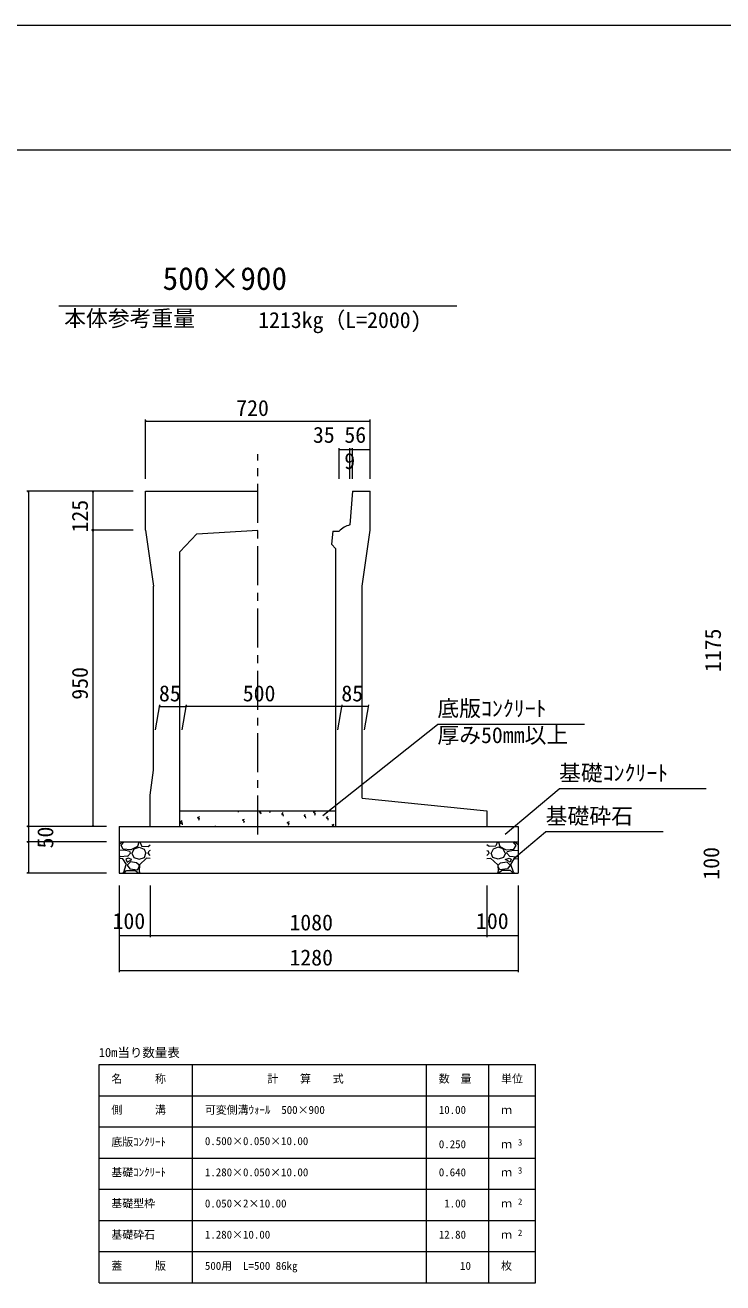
# Model space of a CAD drawing. Units: millimetres on the paper, scale 1:20. Extents: x 0 to 841, y 0 to 594.
# Drawn here: x 538 to 649.9, y 392.3 to 594 of the extents above; entities that cross this region are included whole.
import ezdxf
from ezdxf.enums import TextEntityAlignment as Align

# ---------------------------------------------------------------- set-up
doc = ezdxf.new("R2010")
doc.units = ezdxf.units.MM
doc.linetypes.add('USER1', pattern=[10, 6.25, -1.25, 1.25, -1.25])
for name, color, linetype, lineweight in [('D-STR-DIM（寸法）', 7, 'Continuous', 18), ('D-STR-HTXT（旗揚げ）', 4, 'Continuous', 18), ('D-STR-STRn（構造物）', 5, 'Continuous', 18), ('D-STR（構造物外形線）', 1, 'Continuous', 18), ('D-TTL(外枠）', 2, 'Continuous', 18), ('DEFPOINTS_2', 8, 'Continuous', 18)]:
    doc.layers.add(name, color=color, linetype=linetype, lineweight=lineweight)
doc.layers.add('D-STR-TXT（文字）', color=7, linetype='Continuous')
doc.styles.add('ＭＳ ゴシック', font='')
doc.styles.get('ＭＳ ゴシック').set_extended_font_data('MS Gothic')

msp = doc.modelspace()

# ---------------------------------------------------------------- linework, layer by layer
at = {"layer": 'D-STR-DIM（寸法）'}
for p, q in [((557.281, 521.281), (557.281, 530.769)), ((557.281, 530.519), (557.431, 530.544)), ((557.281, 530.519), (557.301, 530.519)), ((557.431, 530.494), (557.281, 530.519)), ((557.301, 530.519), (593.261, 530.519)), ((593.131, 530.544), (593.281, 530.519)), ((593.281, 530.519), (593.131, 530.494)), ((593.281, 530.519), (593.261, 530.519)), ((593.281, 521.281), (593.281, 530.769)), ((588.301, 521.281), (588.301, 526.187)), ((588.301, 525.937), (588.451, 525.962)), ((588.301, 525.937), (588.321, 525.937)), ((588.451, 525.912), (588.301, 525.937)), ((588.321, 525.937), (590.03, 525.937)), ((589.9, 525.962), (590.05, 525.937)), ((590.05, 525.937), (589.9, 525.912)), ((590.05, 525.937), (590.03, 525.937)), ((590.05, 521.281), (590.05, 526.187)), ((590.05, 521.281), (590.05, 526.187)), ((590.05, 525.937), (590.2, 525.962)), ((590.05, 525.937), (590.07, 525.937)), ((590.2, 525.912), (590.05, 525.937)), ((590.461, 525.937), (590.07, 525.937)), ((590.331, 525.962), (590.481, 525.937)), ((590.481, 525.937), (590.331, 525.912)), ((590.481, 525.937), (590.461, 525.937)), ((590.481, 521.281), (590.481, 526.187)), ((590.481, 521.281), (590.481, 526.187)), ((590.481, 525.937), (590.631, 525.962)), ((590.481, 525.937), (590.501, 525.937)), ((590.631, 525.912), (590.481, 525.937)), ((590.501, 525.937), (593.261, 525.937)), ((593.131, 525.962), (593.281, 525.937)), ((593.281, 525.937), (593.131, 525.912)), ((593.281, 525.937), (593.261, 525.937)), ((593.281, 521.281), (593.281, 526.187)), ((555.281, 519.281), (538.235, 519.281)), ((538.46, 519.131), (538.485, 519.281)), ((538.485, 519.281), (538.485, 519.261)), ((538.485, 519.281), (538.51, 519.131)), ((538.485, 519.261), (538.485, 465.551)), ((555.281, 519.281), (548.595, 519.281)), ((548.82, 519.131), (548.845, 519.281)), ((548.845, 519.281), (548.845, 519.261)), ((548.845, 519.281), (548.87, 519.131)), ((548.845, 519.261), (548.845, 513.051)), ((555.281, 513.031), (548.595, 513.031)), ((555.281, 513.031), (548.595, 513.031)), ((548.845, 513.031), (548.82, 513.181)), ((548.82, 512.881), (548.845, 513.031)), ((548.87, 513.181), (548.845, 513.031)), ((548.845, 513.031), (548.845, 513.051)), ((548.845, 513.031), (548.845, 513.011)), ((548.845, 513.031), (548.87, 512.881)), ((548.845, 513.011), (548.845, 465.551)), ((558.884, 481.039), (559.583, 485.007)), ((559.539, 484.757), (559.689, 484.782)), ((559.539, 484.757), (559.559, 484.757)), ((559.689, 484.732), (559.539, 484.757)), ((559.559, 484.757), (563.769, 484.757)), ((563.134, 481.039), (563.833, 485.007)), ((563.134, 481.039), (563.833, 485.007)), ((563.639, 484.782), (563.789, 484.757)), ((563.789, 484.757), (563.639, 484.732)), ((563.789, 484.757), (563.769, 484.757)), ((563.789, 484.757), (563.939, 484.782)), ((563.789, 484.757), (563.809, 484.757)), ((563.939, 484.732), (563.789, 484.757)), ((588.769, 484.757), (563.809, 484.757)), ((588.134, 481.039), (588.833, 485.007)), ((588.134, 481.039), (588.833, 485.007)), ((588.639, 484.782), (588.789, 484.757)), ((588.789, 484.757), (588.639, 484.732)), ((588.789, 484.757), (588.769, 484.757)), ((588.789, 484.757), (588.939, 484.782)), ((588.789, 484.757), (588.809, 484.757)), ((588.939, 484.732), (588.789, 484.757)), ((593.019, 484.757), (588.809, 484.757)), ((592.384, 481.039), (593.083, 485.007)), ((592.889, 484.782), (593.039, 484.757)), ((593.039, 484.757), (592.889, 484.732)), ((593.039, 484.757), (593.019, 484.757)), ((551.031, 465.531), (538.235, 465.531)), ((551.031, 465.531), (538.235, 465.531)), ((538.485, 465.531), (538.46, 465.681)), ((538.46, 465.381), (538.485, 465.531)), ((538.51, 465.681), (538.485, 465.531)), ((538.485, 465.531), (538.485, 465.551)), ((538.485, 465.531), (538.485, 465.511)), ((538.485, 465.531), (538.51, 465.381)), ((538.485, 465.511), (538.485, 463.051)), ((551.031, 465.531), (548.595, 465.531)), ((548.845, 465.531), (548.82, 465.681)), ((548.87, 465.681), (548.845, 465.531)), ((548.845, 465.531), (548.845, 465.551)), ((551.031, 463.031), (538.235, 463.031)), ((551.031, 463.031), (538.235, 463.031)), ((538.485, 463.031), (538.46, 463.181)), ((538.46, 462.881), (538.485, 463.031)), ((538.51, 463.181), (538.485, 463.031)), ((538.485, 463.031), (538.485, 463.051)), ((538.485, 463.031), (538.485, 463.011)), ((538.485, 463.031), (538.51, 462.881)), ((538.485, 463.011), (538.485, 458.051)), ((551.031, 458.031), (538.235, 458.031)), ((538.485, 458.031), (538.46, 458.181)), ((538.51, 458.181), (538.485, 458.031)), ((538.485, 458.031), (538.485, 458.051)), ((553.031, 456.031), (553.031, 442.158)), ((553.031, 456.031), (553.031, 447.781)), ((558.031, 456.031), (558.031, 447.781)), ((558.031, 456.031), (558.031, 447.781)), ((612.031, 456.031), (612.031, 447.781)), ((612.031, 456.031), (612.031, 447.781)), ((617.031, 456.031), (617.031, 447.781)), ((617.031, 456.031), (617.031, 442.158)), ((553.031, 448.031), (553.181, 448.056)), ((553.031, 448.031), (553.051, 448.031)), ((553.181, 448.006), (553.031, 448.031)), ((553.051, 448.031), (558.011, 448.031)), ((557.881, 448.056), (558.031, 448.031)), ((558.031, 448.031), (557.881, 448.006)), ((558.031, 448.031), (558.011, 448.031)), ((558.031, 448.031), (558.181, 448.056)), ((558.031, 448.031), (558.051, 448.031)), ((558.181, 448.006), (558.031, 448.031)), ((558.051, 448.031), (612.011, 448.031)), ((611.881, 448.056), (612.031, 448.031)), ((612.031, 448.031), (611.881, 448.006)), ((612.031, 448.031), (612.011, 448.031)), ((612.031, 448.031), (612.181, 448.056)), ((612.031, 448.031), (612.051, 448.031)), ((612.181, 448.006), (612.031, 448.031)), ((612.051, 448.031), (617.011, 448.031)), ((616.881, 448.056), (617.031, 448.031)), ((617.031, 448.031), (616.881, 448.006)), ((617.031, 448.031), (617.011, 448.031)), ((553.031, 442.408), (553.181, 442.433)), ((553.031, 442.408), (553.051, 442.408)), ((553.181, 442.383), (553.031, 442.408)), ((553.051, 442.408), (617.011, 442.408)), ((616.881, 442.433), (617.031, 442.408)), ((617.031, 442.408), (616.881, 442.383)), ((617.031, 442.408), (617.011, 442.408))]:
    msp.add_line(p, q, dxfattribs=at)
at = {"layer": 'D-STR-DIM（寸法）', "linetype": 'USER1'}
msp.add_line((575.281, 464.211), (575.281, 525.228), dxfattribs=at)
at = {"layer": 'D-STR-HTXT（旗揚げ）'}
for p, q in [((543.389, 549), (607.173, 549)), ((585.725, 467.296), (604.075, 481.891)), ((627.673, 481.891), (604.075, 481.891)), ((614.937, 464.3), (623.583, 471.564)), ((647.181, 471.564), (623.583, 471.564)), ((616.348, 460.371), (621.432, 464.633)), ((640.296, 464.633), (621.432, 464.633)), ((549.833, 427.345), (619.833, 427.345)), ((549.833, 392.345), (549.833, 427.345)), ((564.833, 392.345), (564.833, 427.345)), ((602.333, 392.345), (602.333, 427.345)), ((612.333, 411.345), (612.333, 427.345)), ((612.333, 392.345), (612.333, 427.345)), ((619.833, 392.345), (619.833, 427.345)), ((549.833, 422.345), (619.833, 422.345)), ((549.833, 417.345), (619.833, 417.345)), ((549.833, 412.345), (619.833, 412.345)), ((549.833, 407.345), (619.833, 407.345)), ((549.833, 402.345), (619.833, 402.345)), ((549.833, 397.345), (619.833, 397.345)), ((549.833, 392.345), (619.833, 392.345))]:
    msp.add_line(p, q, dxfattribs=at)
at = {"layer": 'D-STR-STRn（構造物）', "color": 7}
for p, q in [((562.781, 468.031), (587.781, 468.031)), ((572.208, 467.786), (572.163, 468.031)), ((575.535, 467.777), (575.748, 468.031)), ((577.224, 467.744), (577.32, 468.031)), ((577.249, 468.031), (577.263, 468.021)), ((584.2, 467.788), (584.55, 467.923)), ((562.781, 466.061), (563.168, 466.465)), ((562.781, 466.059), (563.224, 465.99)), ((563.181, 465.768), (563.125, 466.243)), ((565.628, 466.976), (565.978, 467.111)), ((565.628, 466.976), (565.877, 466.809)), ((565.837, 466.532), (565.938, 466.834)), ((572.814, 466.576), (573.164, 466.71)), ((572.814, 466.576), (573.062, 466.408)), ((573.022, 466.131), (573.124, 466.434)), ((575.535, 467.777), (575.834, 467.751)), ((575.795, 467.473), (575.737, 467.786)), ((579.121, 467.463), (579.362, 467.75)), ((579.121, 467.463), (579.42, 467.437)), ((579.381, 467.159), (579.323, 467.472)), ((579.999, 466.176), (580.349, 466.31)), ((579.999, 466.176), (580.248, 466.008)), ((580.208, 465.731), (580.309, 466.033)), ((582.707, 467.149), (582.949, 467.436)), ((582.707, 467.149), (583.006, 467.123)), ((582.967, 466.845), (582.909, 467.158)), ((584.2, 467.788), (584.449, 467.621)), ((584.409, 467.344), (584.511, 467.646)), ((586.294, 466.835), (586.535, 467.123)), ((586.294, 466.835), (586.593, 466.809)), ((586.553, 466.531), (586.496, 466.845)), ((587.185, 465.775), (587.535, 465.91)), ((568.402, 465.531), (568.504, 465.637)), ((587.185, 465.775), (587.434, 465.607)), ((587.461, 465.531), (587.495, 465.633))]:
    msp.add_line(p, q, dxfattribs=at)
at = {"layer": 'D-STR-STRn（構造物）'}
for p, q in [((553.031, 465.531), (553.031, 458.031)), ((553.031, 465.531), (617.031, 465.531)), ((617.031, 465.531), (617.031, 458.031)), ((553.031, 463.031), (617.031, 463.031)), ((553.031, 462.596), (553.594, 463.031)), ((553.34, 462.479), (553.837, 463.031)), ((553.7, 461.876), (553.35, 462.476)), ((554.937, 461.789), (553.687, 461.889)), ((555.992, 462.325), (554.942, 461.775)), ((555.139, 461.228), (555.439, 461.928)), ((555.44, 461.928), (556.24, 462.178)), ((556.192, 463.028), (555.992, 462.328)), ((556.238, 462.178), (557.038, 461.878)), ((556.362, 463.031), (556.632, 462.39)), ((556.637, 462.376), (557.687, 462.326)), ((557.041, 461.877), (557.341, 461.227)), ((557.69, 462.332), (558.031, 462.596)), ((612.372, 462.332), (612.031, 462.596)), ((613.426, 462.376), (612.376, 462.326)), ((613.022, 461.877), (612.722, 461.227)), ((613.824, 462.178), (613.024, 461.878)), ((613.701, 463.031), (613.431, 462.39)), ((614.622, 461.928), (613.822, 462.178)), ((613.871, 463.028), (614.071, 462.328)), ((614.07, 462.325), (615.12, 461.775)), ((614.924, 461.228), (614.624, 461.928)), ((615.126, 461.789), (616.376, 461.889)), ((616.723, 462.479), (616.226, 463.031)), ((616.363, 461.876), (616.713, 462.476)), ((617.031, 462.596), (616.468, 463.031)), ((553.794, 461.723), (553.031, 461.642)), ((553.238, 460.645), (553.031, 460.871)), ((553.641, 460.323), (553.031, 460.374)), ((554.386, 460.732), (553.236, 460.632)), ((554.201, 459.431), (553.651, 460.331)), ((554.788, 461.481), (553.788, 461.731)), ((554.138, 460.279), (554.338, 459.779)), ((554.489, 460.427), (554.139, 460.277)), ((554.338, 459.78), (555.088, 460.23)), ((554.84, 459.828), (554.34, 459.328)), ((554.84, 461.229), (554.39, 460.729)), ((555.092, 460.229), (554.492, 460.429)), ((554.84, 461.225), (554.79, 461.475)), ((555.846, 459.681), (554.846, 459.831)), ((555.086, 461.23), (555.386, 460.53)), ((555.386, 460.525), (556.236, 460.275)), ((556.243, 460.276), (557.093, 460.526)), ((557.441, 460.428), (556.291, 459.378)), ((557.088, 460.531), (557.338, 461.231)), ((558.031, 460.374), (557.441, 460.423)), ((558.031, 460.871), (557.688, 461.245)), ((557.689, 461.23), (557.839, 461.63)), ((558.031, 461.642), (557.844, 461.623)), ((612.031, 461.642), (612.218, 461.623)), ((612.031, 460.871), (612.374, 461.245)), ((612.031, 460.374), (612.621, 460.423)), ((612.374, 461.23), (612.224, 461.63)), ((612.621, 460.428), (613.771, 459.378)), ((612.974, 460.531), (612.724, 461.231)), ((613.82, 460.276), (612.97, 460.526)), ((614.676, 460.525), (613.826, 460.275)), ((614.217, 459.681), (615.217, 459.831)), ((614.977, 461.23), (614.677, 460.53)), ((614.971, 460.229), (615.571, 460.429)), ((615.724, 459.78), (614.974, 460.23)), ((615.222, 461.225), (615.272, 461.475)), ((615.223, 461.229), (615.673, 460.729)), ((615.223, 459.828), (615.723, 459.328)), ((615.274, 461.481), (616.274, 461.731)), ((615.573, 460.427), (615.923, 460.277)), ((615.676, 460.732), (616.826, 460.632)), ((615.924, 460.279), (615.724, 459.779)), ((615.862, 459.431), (616.412, 460.331)), ((616.268, 461.723), (617.031, 461.642)), ((616.421, 460.323), (617.031, 460.374)), ((616.824, 460.645), (617.031, 460.871)), ((553.031, 458.031), (586.531, 458.031)), ((553.031, 458.031), (617.031, 458.031)), ((553.594, 458.031), (553.79, 458.182)), ((553.79, 458.177), (554.19, 459.427)), ((553.837, 458.031), (554.24, 458.479)), ((554.24, 458.479), (555.54, 458.479)), ((554.338, 459.33), (554.738, 458.73)), ((554.741, 458.726), (555.991, 458.576)), ((555.538, 458.49), (556.188, 458.04)), ((556.25, 459.318), (555.85, 459.668)), ((555.991, 458.579), (556.241, 459.029)), ((556.232, 458.34), (556.362, 458.031)), ((556.288, 459.381), (556.238, 458.331)), ((556.24, 459.029), (556.24, 459.329)), ((613.831, 458.34), (613.701, 458.031)), ((613.775, 459.381), (613.825, 458.331)), ((613.812, 459.318), (614.212, 459.668)), ((614.071, 458.579), (613.821, 459.029)), ((613.822, 459.029), (613.822, 459.329)), ((614.524, 458.49), (613.874, 458.04)), ((615.321, 458.726), (614.071, 458.576)), ((615.822, 458.479), (614.522, 458.479)), ((615.724, 459.33), (615.324, 458.73)), ((616.226, 458.031), (615.823, 458.479)), ((616.272, 458.177), (615.872, 459.427)), ((616.468, 458.031), (616.272, 458.182))]:
    msp.add_line(p, q, dxfattribs=at)
at = {"layer": 'D-STR（構造物外形線）'}
for p, q in [((557.281, 513.031), (557.281, 519.281)), ((557.281, 519.281), (575.281, 519.281)), ((590.481, 519.281), (590.05, 513.868)), ((590.481, 519.281), (593.281, 519.281)), ((590.481, 519.281), (593.281, 519.281)), ((593.281, 513.031), (593.281, 519.281)), ((593.281, 513.031), (593.281, 519.281)), ((557.281, 513.031), (558.531, 504.031)), ((562.781, 509.531), (565.526, 512.445)), ((565.526, 512.445), (575.281, 513.031)), ((587.301, 512.881), (587.077, 510.779)), ((587.301, 512.881), (588.301, 512.881)), ((592.031, 504.031), (593.281, 513.031)), ((587.077, 510.779), (587.781, 510.031)), ((562.781, 465.531), (562.781, 509.531)), ((587.781, 465.531), (587.781, 510.031)), ((558.531, 474.531), (558.531, 504.031)), ((592.031, 470.031), (592.031, 504.031)), ((558.031, 470.531), (558.531, 474.531)), ((558.031, 465.531), (558.031, 470.531)), ((592.031, 470.031), (612.031, 468.031)), ((612.031, 468.031), (612.031, 465.531)), ((558.031, 465.531), (562.781, 465.531)), ((587.781, 465.531), (592.531, 465.531)), ((587.781, 465.531), (612.031, 465.531))]:
    msp.add_line(p, q, dxfattribs=at)
msp.add_arc((591.078, 510.002), 4, 104.89471, 133.9699, dxfattribs=at)
at = {"layer": 'D-TTL(外枠）'}
msp.add_line((25, 574), (820, 574), dxfattribs=at)
at = {"layer": 'DEFPOINTS_2'}
msp.add_line((0, 594), (841, 594), dxfattribs=at)

# ---------------------------------------------------------------- texts
at = {"layer": 'D-STR-DIM（寸法）', "style": 'ＭＳ ゴシック'}
for s, p in [('720', (571.817, 530.569)), ('35', (584.121, 526.262)), ('56', (589.163, 526.262)), ('9', (589.151, 522.066)), ('85', (559.426, 484.807)), ('500', (572.869, 484.807)), ('85', (588.676, 484.807)), ('100', (551.987, 448.31)), ('1080', (580.35, 448.081)), ('100', (610.268, 448.31)), ('1280', (580.35, 442.458))]:
    msp.add_text(s, height=2.566, dxfattribs=at).set_placement(p, align=Align.BOTTOM_LEFT)
for s, p in [('125', (548.795, 512.656)), ('1175', (650.319, 490.269)), ('950', (548.795, 485.843)), ('50', (543.253, 461.998)), ('100', (650.044, 456.986))]:
    msp.add_text(s, height=2.566, rotation=90, dxfattribs=at).set_placement(p, align=Align.BOTTOM_LEFT)
at = {"layer": 'D-STR-TXT（文字）', "style": 'ＭＳ ゴシック'}
for s, height, p in [('500×900', 3.666, (560.016, 550.449)), ('本体参考重量', 2.566, (544.22, 544.933)), ('1213kg（L=2000)', 2.566, (575.34, 544.67)), ('底版ｺﾝｸﾘｰﾄ', 2.566, (604.075, 482.391)), ('厚み50mm以上', 2.566, (604.075, 478.119)), ('基礎ｺﾝｸﾘｰﾄ', 2.566, (623.583, 472.064)), ('基礎砕石', 2.566, (621.432, 465.133)), ('10m当り数量表', 1.466, (549.779, 428.108)), ('名\u3000\u3000\u3000称', 1.283, (551.795, 424.046)), ('計\u3000\u3000算\u3000\u3000式', 1.283, (576.798, 424.046)), ('数\u3000量', 1.283, (604.295, 424.046)), ('単位', 1.283, (614.295, 424.046)), ('側\u3000\u3000\u3000溝', 1.283, (551.795, 419.046)), ('可変側溝ｳｫｰﾙ\u3000500×900', 1.283, (566.795, 419.046)), ('10.00', 1.283, (604.308, 419.046)), ('ｍ', 1.283, (614.295, 419.046)), ('底版ｺﾝｸﾘｰﾄ', 1.283, (551.795, 413.914)), ('0.500×0.050×10.00', 1.283, (566.795, 414.046)), ('0.250', 1.283, (604.308, 413.546)), ('ｍ', 1.283, (614.295, 413.546)), ('3', 1.026, (616.996, 414.049)), ('基礎ｺﾝｸﾘｰﾄ', 1.283, (551.795, 409.046)), ('1.280×0.050×10.00', 1.283, (566.795, 409.046)), ('0.640', 1.283, (604.308, 409.046)), ('ｍ', 1.283, (614.295, 409.046)), ('3', 1.026, (616.996, 409.549)), ('基礎型枠', 1.283, (551.795, 404.046)), ('0.050×2×10.00', 1.283, (566.795, 404.046)), (' 1.00', 1.283, (604.308, 404.046)), ('ｍ', 1.283, (614.295, 404.046)), ('2', 1.026, (616.996, 404.549)), ('基礎砕石', 1.283, (551.795, 399.046)), ('1.280×10.00', 1.283, (566.795, 399.046)), ('12.80', 1.283, (604.308, 399.046)), ('ｍ', 1.283, (614.295, 399.046)), ('2', 1.026, (616.996, 399.549)), ('蓋\u3000\u3000\u3000版', 1.283, (551.795, 394.046)), ('500用\u3000L=500 86kg', 1.283, (566.795, 394.046)), ('10', 1.283, (607.719, 394.046)), ('枚', 1.283, (614.295, 394.046))]:
    msp.add_text(s, height=height, dxfattribs=at).set_placement(p, align=Align.BOTTOM_LEFT)

doc.saveas('drawing.dxf')
